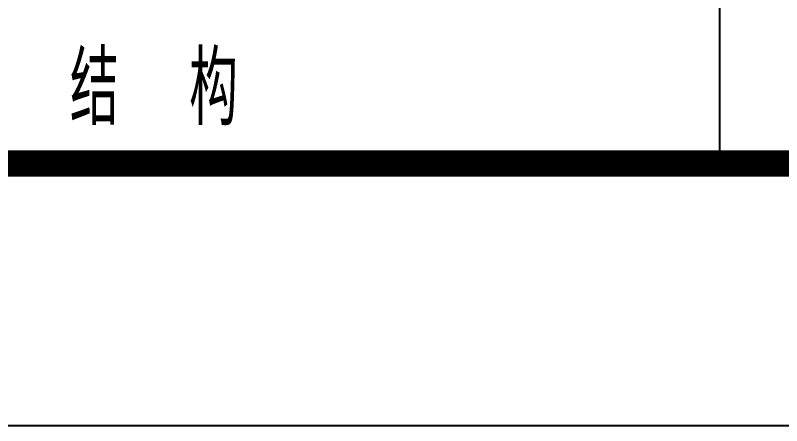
# Model space of a CAD drawing. Extents: x -2331248 to -1198620, y -977263 to -545844.
# Drawn here: x -1339988 to -1336332, y -855128 to -853171 of the extents above; entities that cross this region are included whole.
import ezdxf

# ---------------------------------------------------------------- set-up
doc = ezdxf.new("R2010")
doc.units = 0
doc.header["$LTSCALE"] = 1000
doc.header["$MEASUREMENT"] = 0
doc.layers.get('0').update_dxf_attribs({"linetype": 'CONTINUOUS'})
doc.layers.add('PUB_TITLE', color=4, linetype='CONTINUOUS')
doc.layers.add('t图框', color=222, linetype='CONTINUOUS')
doc.styles.add('房间名称', font='SIMPLEX', dxfattribs={"width": 0.7, "bigfont": '0HZTXT'})

# ---------------------------------------------------------------- blocks, each defined once
blk = doc.blocks.new('ASDDA')
at = {"layer": 't图框'}
for p, q in [((-283365.6, 3065618.5), (-283365.6, 3061618.5)), ((-315865.6, 3061618.4), (-273365.6, 3061618.4))]:
    blk.add_line(p, q, dxfattribs=at)
at = {"style": '房间名称', "width": 0.7}
blk.add_text('结  构', height=280.01, dxfattribs=at).set_placement((-285844.6, 3061764.5))

msp = doc.modelspace()

# ---------------------------------------------------------------- linework, layer by layer
at = {"layer": 'PUB_TITLE'}
msp.add_lwpolyline([(-1454253.9, -855128), (-1322878.9, -855128), (-1322878.9, -780878), (-1454253.9, -780878)], close=True, dxfattribs=at)
at = {"layer": 'PUB_TITLE', "const_width": 125}
msp.add_lwpolyline([(-1451128.9, -853878), (-1324128.9, -853878), (-1324128.9, -782128), (-1451128.9, -782128)], close=True, dxfattribs=at)

# ---------------------------------------------------------------- block references
at = {"lineweight": -3, "xscale": 1.250016957928892, "yscale": 1.250016958278138, "zscale": 1.250016957604765}
msp.add_blockref('ASDDA', (-982417.3, -4680952.9), dxfattribs=at)

doc.saveas('drawing.dxf')
